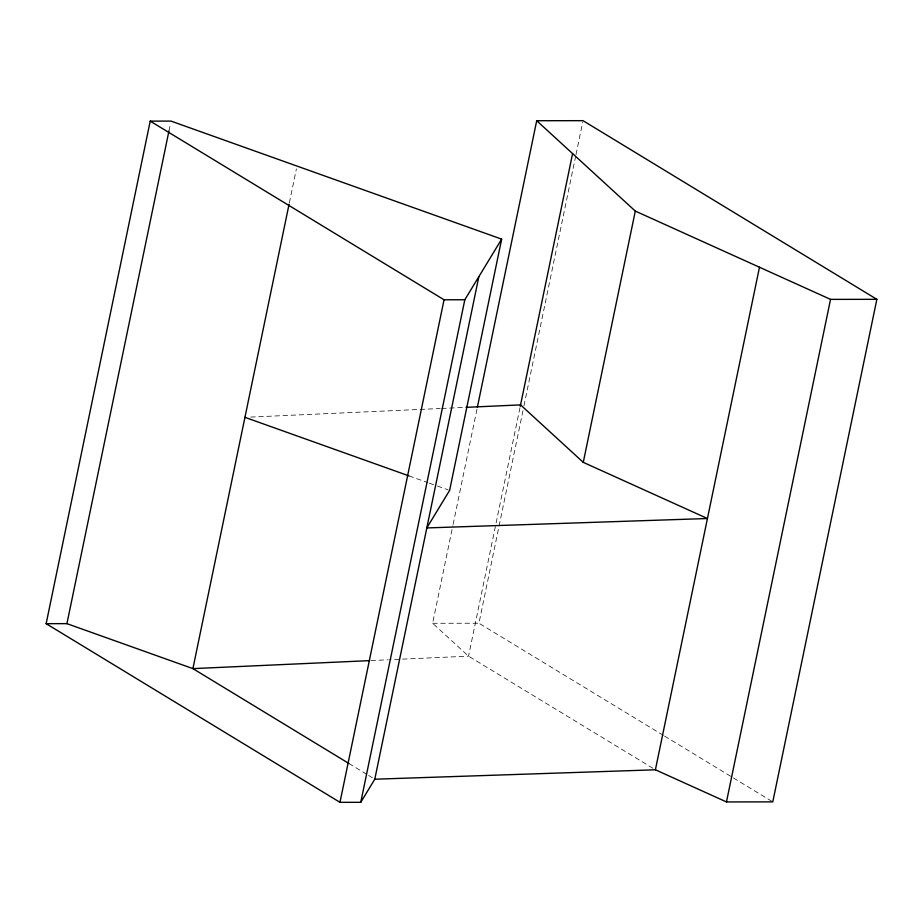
<?xml version="1.0" encoding="UTF-8"?>
<svg xmlns="http://www.w3.org/2000/svg" width="923" height="923" viewBox="0 0 923 923"><rect width="100%" height="100%" fill="white"/><g stroke="black" fill="none" stroke-linecap="round" stroke-linejoin="round"><path stroke-width="0.69" stroke-dasharray="4.62 3.46" d="M168.955 130.974L170.409 123.913M289.372 202.772L296.398 168.886M652.942 768.294L468.526 656.161L432.633 623.267L452.812 525.856M453.101 524.449L477.076 408.693M519.984 407.712L468.526 656.161L389.575 659.726M663.36 735.354L478.945 623.221L523.676 407.239M523.964 405.82L575.71 155.952M576.01 154.545L582.725 122.078M250.687 417.081L418.638 409.489M420.08 409.42L440.179 408.52M441.609 408.451L464.581 407.412M370.908 660.568L388.133 659.795M432.633 623.267L478.945 623.221M408.958 475.887L427.926 482.66M429.287 483.144L436.06 485.567M437.421 486.052L448.266 489.917M664.583 736.104L732.204 777.212M733.439 777.962L772.782 801.879M348.975 763.517L367.412 774.732M368.635 775.47L372.327 777.72"/><path stroke-width="1.38" d="M478.852 276.658L374.784 779.208L360.755 802.318L339.976 802.329L46.15 623.671L150.218 121.121L170.997 121.098L501.651 239.126L449.616 490.401L426.818 527.933L707.433 518.518L583.267 462.354L520.56 404.885L466.011 407.355M46.15 623.671L66.929 623.648L168.955 130.974M289.084 204.179L192.907 668.621L348.975 763.517M339.976 802.329L444.055 299.779L150.218 121.121M360.755 802.318L464.823 299.756L501.651 239.126M477.364 407.285L536.713 120.717L583.024 120.671L876.85 299.329L772.782 801.879L726.47 801.937L655.399 769.794L374.784 779.208M520.272 406.293L572.595 153.61M583.267 462.354L635.301 211.079L536.713 120.717M655.399 769.794L759.479 267.243M726.47 801.937L830.538 299.375L635.301 211.079M369.477 660.637L192.907 668.621L66.929 623.648M444.055 299.779L464.823 299.756M830.538 299.375L876.85 299.329M244.941 417.334L408.958 475.887"/></g></svg>
